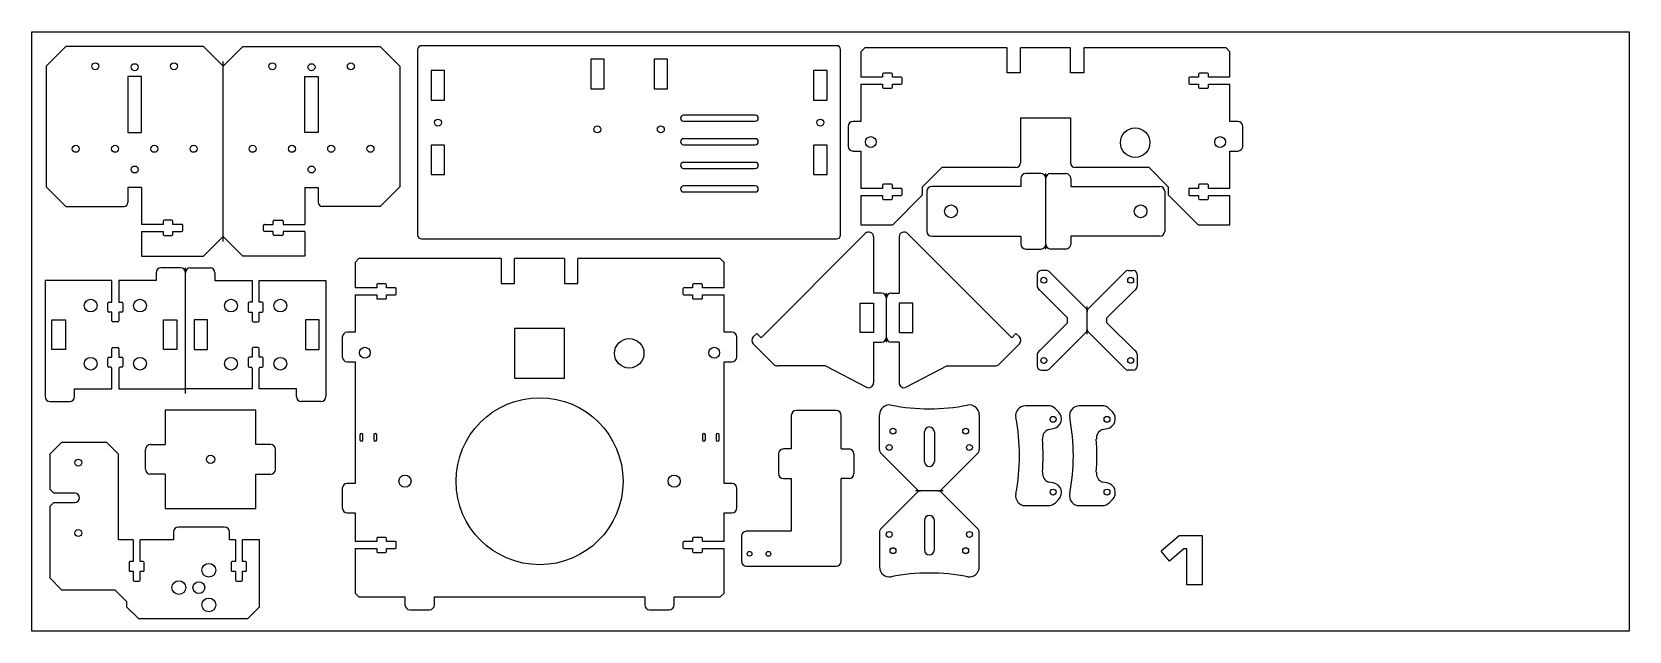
# Model space of a CAD drawing. Header units: inches. Extents: x -1306 to -493, y 1391 to 1696.
import ezdxf

# ---------------------------------------------------------------- set-up
doc = ezdxf.new("R2010")
doc.units = ezdxf.units.IN
doc.header["$MEASUREMENT"] = 0
doc.linetypes.add('Continuous2', pattern=[0])

msp = doc.modelspace()

# ---------------------------------------------------------------- linework, layer by layer
at = {"color": 2, "linetype": 'Continuous2', "lineweight": -3, "true_color": 0xffff00}
for p, q in [((-1306.22, 1695.54), (-493.42, 1695.54)), ((-1306.22, 1390.74), (-1306.22, 1695.54)), ((-493.42, 1695.54), (-493.42, 1390.74)), ((-493.42, 1390.74), (-1306.22, 1390.74))]:
    msp.add_line(p, q, dxfattribs=at)
at = {"color": 1, "linetype": 'Continuous2', "lineweight": -3, "true_color": 0xff0000}
for p, q in [((-1288.93, 1688.09), (-1298.93, 1678.09)), ((-1218.93, 1688.09), (-1288.93, 1688.09)), ((-1208.93, 1678.09), (-1218.93, 1688.09)), ((-1208.93, 1678.09), (-1198.93, 1688.09)), ((-1198.93, 1688.09), (-1128.93, 1688.09)), ((-1128.93, 1688.09), (-1118.93, 1678.09)), ((-1109.94, 1686.56), (-1109.94, 1592.26)), ((-896.66, 1688.56), (-1107.94, 1688.56)), ((-894.66, 1592.26), (-894.66, 1686.56)), ((-882.32, 1687.46), (-884.32, 1685.46)), ((-884.32, 1685.46), (-884.32, 1672.51)), ((-809.98, 1687.46), (-882.32, 1687.46)), ((-809.98, 1674.76), (-809.98, 1687.46)), ((-803.12, 1674.76), (-803.12, 1687.46)), ((-777.72, 1687.46), (-803.12, 1687.46)), ((-777.72, 1674.76), (-777.72, 1687.46)), ((-770.86, 1687.46), (-770.86, 1674.76)), ((-698.52, 1687.46), (-770.86, 1687.46)), ((-696.52, 1685.46), (-698.52, 1687.46)), ((-696.52, 1672.51), (-696.52, 1685.46)), ((-1298.93, 1678.09), (-1298.93, 1616.79)), ((-1118.93, 1678.09), (-1118.93, 1616.79)), ((-868.82, 1674.6), (-872.82, 1674.6)), ((-803.12, 1674.76), (-809.98, 1674.76)), ((-770.86, 1674.76), (-777.72, 1674.76)), ((-708.02, 1674.6), (-712.02, 1674.6)), ((-873.32, 1672.51), (-884.32, 1672.51)), ((-884.32, 1668.96), (-884.32, 1649.96)), ((-884.32, 1668.96), (-873.32, 1668.96)), ((-873.32, 1674.1), (-873.32, 1672.51)), ((-873.32, 1668.96), (-873.32, 1667.38)), ((-872.82, 1666.88), (-868.82, 1666.88)), ((-868.32, 1672.51), (-868.32, 1674.1)), ((-863.82, 1672.51), (-868.32, 1672.51)), ((-868.32, 1667.38), (-868.32, 1668.96)), ((-868.32, 1668.96), (-863.82, 1668.96)), ((-863.32, 1669.46), (-863.32, 1672.01)), ((-717.52, 1672.01), (-717.52, 1669.46)), ((-712.52, 1672.51), (-717.02, 1672.51)), ((-717.02, 1668.96), (-712.52, 1668.96)), ((-712.52, 1674.1), (-712.52, 1672.51)), ((-712.52, 1668.96), (-712.52, 1667.38)), ((-712.02, 1666.88), (-708.02, 1666.88)), ((-707.52, 1672.51), (-707.52, 1674.1)), ((-696.52, 1672.51), (-707.52, 1672.51)), ((-707.52, 1667.38), (-707.52, 1668.96)), ((-707.52, 1668.96), (-696.52, 1668.96)), ((-696.52, 1649.96), (-696.52, 1668.96)), ((-803.12, 1651.92), (-777.72, 1651.92)), ((-803.12, 1651.92), (-803.12, 1629.02)), ((-777.72, 1651.92), (-777.72, 1629.02)), ((-890.82, 1647.46), (-890.82, 1637.46)), ((-884.32, 1649.96), (-888.32, 1649.96)), ((-692.52, 1649.96), (-696.52, 1649.96)), ((-690.02, 1637.46), (-690.02, 1647.46)), ((-888.32, 1634.96), (-884.32, 1634.96)), ((-884.32, 1634.96), (-884.32, 1615.96)), ((-696.52, 1615.96), (-696.52, 1634.96)), ((-696.52, 1634.96), (-692.52, 1634.96)), ((-853.12, 1616.52), (-843.12, 1626.52)), ((-805.62, 1626.52), (-843.12, 1626.52)), ((-737.72, 1626.52), (-775.22, 1626.52)), ((-737.72, 1626.52), (-727.72, 1616.52)), ((-873.32, 1617.55), (-873.32, 1615.96)), ((-868.82, 1618.05), (-872.82, 1618.05)), ((-868.32, 1615.96), (-868.32, 1617.55)), ((-802.95, 1620.99), (-802.95, 1616.99)), ((-792.75, 1623.49), (-800.45, 1623.49)), ((-787.75, 1623.49), (-780.05, 1623.49)), ((-777.55, 1620.99), (-777.55, 1616.99)), ((-712.52, 1617.55), (-712.52, 1615.96)), ((-708.02, 1618.05), (-712.02, 1618.05)), ((-707.52, 1615.96), (-707.52, 1617.55)), ((-1298.93, 1616.79), (-1288.93, 1606.79)), ((-1250.49, 1616.39), (-1257.37, 1616.39)), ((-1257.37, 1616.39), (-1257.37, 1608.79)), ((-1250.49, 1616.39), (-1250.49, 1597.64)), ((-1167.37, 1616.39), (-1167.37, 1597.64)), ((-1167.37, 1616.39), (-1160.49, 1616.39)), ((-1160.49, 1616.39), (-1160.49, 1608.79)), ((-1118.93, 1616.79), (-1128.93, 1606.79)), ((-873.32, 1615.96), (-884.32, 1615.96)), ((-884.32, 1612.41), (-884.32, 1597.46)), ((-884.32, 1612.41), (-873.32, 1612.41)), ((-873.32, 1612.41), (-873.32, 1610.83)), ((-872.82, 1610.33), (-868.82, 1610.33)), ((-863.82, 1615.96), (-868.32, 1615.96)), ((-868.32, 1610.83), (-868.32, 1612.41)), ((-868.32, 1612.41), (-863.82, 1612.41)), ((-868.12, 1597.46), (-853.12, 1612.46)), ((-863.32, 1612.91), (-863.32, 1615.46)), ((-853.12, 1616.52), (-853.12, 1612.46)), ((-850.76, 1614.49), (-850.76, 1594.09)), ((-802.95, 1616.99), (-848.26, 1616.99)), ((-777.55, 1616.99), (-732.24, 1616.99)), ((-729.74, 1614.49), (-729.74, 1594.09)), ((-727.72, 1612.46), (-727.72, 1616.52)), ((-727.72, 1612.46), (-712.72, 1597.46)), ((-717.52, 1615.46), (-717.52, 1612.91)), ((-712.52, 1615.96), (-717.02, 1615.96)), ((-717.02, 1612.41), (-712.52, 1612.41)), ((-712.52, 1612.41), (-712.52, 1610.83)), ((-712.02, 1610.33), (-708.02, 1610.33)), ((-696.52, 1615.96), (-707.52, 1615.96)), ((-707.52, 1610.83), (-707.52, 1612.41)), ((-707.52, 1612.41), (-696.52, 1612.41)), ((-696.52, 1597.46), (-696.52, 1612.41)), ((-1288.93, 1606.79), (-1259.37, 1606.79)), ((-1128.93, 1606.79), (-1158.49, 1606.79)), ((-1239.49, 1597.64), (-1250.49, 1597.64)), ((-1250.49, 1594.09), (-1250.49, 1581.39)), ((-1250.49, 1594.09), (-1239.49, 1594.09)), ((-1239.49, 1599.22), (-1239.49, 1597.64)), ((-1239.49, 1594.09), (-1239.49, 1592.5)), ((-1234.99, 1599.72), (-1238.99, 1599.72)), ((-1234.49, 1597.64), (-1234.49, 1599.22)), ((-1229.99, 1597.64), (-1234.49, 1597.64)), ((-1234.49, 1592.5), (-1234.49, 1594.09)), ((-1234.49, 1594.09), (-1229.99, 1594.09)), ((-1229.49, 1594.59), (-1229.49, 1597.14)), ((-1188.37, 1594.59), (-1188.37, 1597.14)), ((-1187.87, 1597.64), (-1183.37, 1597.64)), ((-1183.37, 1594.09), (-1187.87, 1594.09)), ((-1183.37, 1597.64), (-1183.37, 1599.22)), ((-1183.37, 1592.5), (-1183.37, 1594.09)), ((-1182.87, 1599.72), (-1178.87, 1599.72)), ((-1178.37, 1599.22), (-1178.37, 1597.64)), ((-1178.37, 1597.64), (-1167.37, 1597.64)), ((-1178.37, 1594.09), (-1178.37, 1592.5)), ((-1167.37, 1594.09), (-1178.37, 1594.09)), ((-1167.37, 1594.09), (-1167.37, 1581.39)), ((-884.32, 1597.46), (-868.12, 1597.46)), ((-712.72, 1597.46), (-696.52, 1597.46)), ((-1238.99, 1592), (-1234.99, 1592)), ((-1218.93, 1581.39), (-1208.93, 1591.39)), ((-1198.93, 1581.39), (-1208.93, 1591.39)), ((-1178.87, 1592), (-1182.87, 1592)), ((-1107.94, 1590.26), (-896.66, 1590.26)), ((-935.16, 1539.98), (-882.15, 1592.99)), ((-877.88, 1591.22), (-877.88, 1562.63)), ((-864.88, 1591.22), (-864.88, 1562.63)), ((-807.61, 1539.98), (-860.61, 1592.99)), ((-848.26, 1591.59), (-802.95, 1591.59)), ((-802.95, 1591.59), (-802.95, 1587.59)), ((-800.45, 1585.09), (-792.75, 1585.09)), ((-780.05, 1585.09), (-787.75, 1585.09)), ((-777.55, 1591.59), (-777.55, 1587.59)), ((-732.24, 1591.59), (-777.55, 1591.59)), ((-1250.49, 1581.39), (-1218.93, 1581.39)), ((-1167.37, 1581.39), (-1198.93, 1581.39)), ((-1139.78, 1580.26), (-1141.78, 1578.26)), ((-1141.78, 1578.26), (-1141.78, 1565.31)), ((-1067.44, 1580.26), (-1139.78, 1580.26)), ((-1067.44, 1580.26), (-1067.44, 1567.56)), ((-1060.58, 1567.56), (-1060.58, 1580.26)), ((-1035.18, 1580.26), (-1060.58, 1580.26)), ((-1035.18, 1580.26), (-1035.18, 1567.56)), ((-1028.32, 1567.56), (-1028.32, 1580.26)), ((-955.98, 1580.26), (-1028.32, 1580.26)), ((-953.98, 1578.26), (-955.98, 1580.26)), ((-953.98, 1565.31), (-953.98, 1578.26)), ((-1299.48, 1569.04), (-1299.48, 1510.04)), ((-1265.54, 1569.04), (-1299.48, 1569.04)), ((-1265.54, 1558.04), (-1265.54, 1569.04)), ((-1261.99, 1569.04), (-1261.99, 1558.04)), ((-1243.06, 1569.04), (-1261.99, 1569.04)), ((-1243.06, 1573.04), (-1243.06, 1569.04)), ((-1230.56, 1575.54), (-1240.56, 1575.54)), ((-1225.56, 1575.54), (-1215.56, 1575.54)), ((-1213.06, 1573.04), (-1213.06, 1569.04)), ((-1213.06, 1569.04), (-1194.12, 1569.04)), ((-1194.12, 1569.04), (-1194.12, 1558.04)), ((-1190.57, 1569.04), (-1156.64, 1569.04)), ((-1190.57, 1558.04), (-1190.57, 1569.04)), ((-1156.64, 1569.04), (-1156.64, 1510.04)), ((-794.56, 1572.2), (-794.56, 1566.06)), ((-789.99, 1574.2), (-792.56, 1574.2)), ((-769.74, 1554.79), (-788.57, 1573.62)), ((-768.57, 1554.79), (-749.74, 1573.62)), ((-748.33, 1574.2), (-745.76, 1574.2)), ((-743.76, 1572.2), (-743.76, 1566.06)), ((-1130.78, 1565.31), (-1141.78, 1565.31)), ((-1141.78, 1561.76), (-1141.78, 1542.76)), ((-1141.78, 1561.76), (-1130.78, 1561.76)), ((-1130.78, 1566.9), (-1130.78, 1565.31)), ((-1130.78, 1561.76), (-1130.78, 1560.18)), ((-1126.28, 1567.4), (-1130.28, 1567.4)), ((-1125.78, 1565.31), (-1125.78, 1566.9)), ((-1121.28, 1565.31), (-1125.78, 1565.31)), ((-1125.78, 1560.18), (-1125.78, 1561.76)), ((-1125.78, 1561.76), (-1121.28, 1561.76)), ((-1120.78, 1562.26), (-1120.78, 1564.81)), ((-1067.44, 1567.56), (-1060.58, 1567.56)), ((-1035.18, 1567.56), (-1028.32, 1567.56)), ((-974.98, 1564.81), (-974.98, 1562.26)), ((-969.98, 1565.31), (-974.48, 1565.31)), ((-974.48, 1561.76), (-969.98, 1561.76)), ((-969.98, 1566.9), (-969.98, 1565.31)), ((-969.98, 1561.76), (-969.98, 1560.18)), ((-965.48, 1567.4), (-969.48, 1567.4)), ((-964.98, 1565.31), (-964.98, 1566.9)), ((-953.98, 1565.31), (-964.98, 1565.31)), ((-964.98, 1560.18), (-964.98, 1561.76)), ((-964.98, 1561.76), (-953.98, 1561.76)), ((-953.98, 1542.76), (-953.98, 1561.76)), ((-873.88, 1562.63), (-877.88, 1562.63)), ((-868.88, 1562.63), (-864.88, 1562.63)), ((-779.16, 1550.06), (-793.3, 1564.2)), ((-759.16, 1550.06), (-745.02, 1564.2)), ((-1267.63, 1553.54), (-1267.63, 1557.54)), ((-1267.13, 1558.04), (-1265.54, 1558.04)), ((-1265.54, 1553.04), (-1267.13, 1553.04)), ((-1265.54, 1548.54), (-1265.54, 1553.04)), ((-1261.99, 1558.04), (-1260.41, 1558.04)), ((-1261.99, 1553.04), (-1261.99, 1548.54)), ((-1260.41, 1553.04), (-1261.99, 1553.04)), ((-1259.91, 1557.54), (-1259.91, 1553.54)), ((-1196.21, 1557.54), (-1196.21, 1553.54)), ((-1194.12, 1558.04), (-1195.71, 1558.04)), ((-1195.71, 1553.04), (-1194.12, 1553.04)), ((-1194.12, 1553.04), (-1194.12, 1548.54)), ((-1188.99, 1558.04), (-1190.57, 1558.04)), ((-1190.57, 1553.04), (-1188.99, 1553.04)), ((-1190.57, 1548.54), (-1190.57, 1553.04)), ((-1188.49, 1553.54), (-1188.49, 1557.54)), ((-1130.28, 1559.68), (-1126.28, 1559.68)), ((-969.48, 1559.68), (-965.48, 1559.68)), ((-1262.49, 1548.04), (-1265.04, 1548.04)), ((-1193.62, 1548.04), (-1191.07, 1548.04)), ((-793.3, 1533.4), (-779.16, 1547.55)), ((-779.16, 1547.55), (-779.16, 1550.06)), ((-759.16, 1547.55), (-759.16, 1550.06)), ((-745.02, 1533.4), (-759.16, 1547.55)), ((-1148.28, 1540.26), (-1148.28, 1530.26)), ((-1141.78, 1542.76), (-1145.78, 1542.76)), ((-949.98, 1542.76), (-953.98, 1542.76)), ((-947.48, 1530.26), (-947.48, 1540.26)), ((-939.1, 1540.38), (-937.33, 1542.15)), ((-928.61, 1526.37), (-939.1, 1536.85)), ((-937.33, 1542.15), (-935.16, 1539.98)), ((-877.88, 1537.63), (-873.88, 1537.63)), ((-877.88, 1537.63), (-877.88, 1517.05)), ((-864.88, 1537.63), (-868.88, 1537.63)), ((-864.88, 1537.63), (-864.88, 1517.05)), ((-814.15, 1526.37), (-803.67, 1536.85)), ((-805.44, 1542.15), (-807.61, 1539.98)), ((-803.67, 1540.38), (-805.44, 1542.15)), ((-788.57, 1523.99), (-769.74, 1542.82)), ((-749.74, 1523.99), (-768.57, 1542.82)), ((-1267.63, 1525.54), (-1267.63, 1529.54)), ((-1267.13, 1530.04), (-1265.54, 1530.04)), ((-1265.54, 1530.04), (-1265.54, 1534.54)), ((-1265.04, 1535.04), (-1262.49, 1535.04)), ((-1261.99, 1534.54), (-1261.99, 1530.04)), ((-1261.99, 1530.04), (-1260.41, 1530.04)), ((-1259.91, 1529.54), (-1259.91, 1525.54)), ((-1196.21, 1529.54), (-1196.21, 1525.54)), ((-1194.12, 1530.04), (-1195.71, 1530.04)), ((-1194.12, 1534.54), (-1194.12, 1530.04)), ((-1191.07, 1535.04), (-1193.62, 1535.04)), ((-1190.57, 1530.04), (-1190.57, 1534.54)), ((-1188.99, 1530.04), (-1190.57, 1530.04)), ((-1188.49, 1525.54), (-1188.49, 1529.54)), ((-794.56, 1531.55), (-794.56, 1525.4)), ((-743.76, 1531.55), (-743.76, 1525.4)), ((-1266.04, 1525.04), (-1267.13, 1525.04)), ((-1265.54, 1514.04), (-1265.54, 1524.54)), ((-1261.99, 1524.54), (-1261.99, 1514.04)), ((-1260.41, 1525.04), (-1261.49, 1525.04)), ((-1195.71, 1525.04), (-1194.62, 1525.04)), ((-1194.12, 1524.54), (-1194.12, 1514.04)), ((-1190.57, 1514.04), (-1190.57, 1524.54)), ((-1190.07, 1525.04), (-1188.99, 1525.04)), ((-1145.78, 1527.76), (-1141.78, 1527.76)), ((-1141.78, 1527.76), (-1141.78, 1465.89)), ((-953.98, 1527.76), (-949.98, 1527.76)), ((-953.98, 1465.89), (-953.98, 1527.76)), ((-902.36, 1525.63), (-926.85, 1525.63)), ((-902.36, 1525.63), (-881.53, 1514.83)), ((-840.4, 1525.63), (-861.23, 1514.83)), ((-840.4, 1525.63), (-815.92, 1525.63)), ((-792.56, 1523.4), (-789.99, 1523.4)), ((-745.76, 1523.4), (-748.33, 1523.4)), ((-1284.48, 1510.04), (-1284.48, 1514.04)), ((-1284.48, 1514.04), (-1265.54, 1514.04)), ((-1261.99, 1514.04), (-1228.06, 1514.04)), ((-1194.12, 1514.04), (-1228.06, 1514.04)), ((-1171.64, 1514.04), (-1190.57, 1514.04)), ((-1171.64, 1510.04), (-1171.64, 1514.04)), ((-1296.98, 1507.54), (-1286.98, 1507.54)), ((-1159.14, 1507.54), (-1169.14, 1507.54)), ((-788.92, 1505.34), (-800.6, 1505.34)), ((-783.73, 1502.21), (-785.39, 1503.87)), ((-761.51, 1505.34), (-773.19, 1505.34)), ((-756.32, 1502.21), (-757.98, 1503.87)), ((-1192.19, 1503.1), (-1238.43, 1503.1)), ((-1238.43, 1503.1), (-1238.43, 1485.6)), ((-1192.19, 1485.6), (-1192.19, 1503.1)), ((-919.76, 1500.48), (-919.76, 1483.36)), ((-896.86, 1502.98), (-917.26, 1502.98)), ((-894.36, 1483.36), (-894.36, 1500.48)), ((-874.91, 1482.86), (-874.91, 1500.77)), ((-824.11, 1500.77), (-824.11, 1482.86)), ((-788.92, 1493.34), (-786.45, 1493.75)), ((-761.51, 1493.34), (-759.04, 1493.75)), ((-1291.12, 1486.72), (-1297.12, 1480.72)), ((-1297.12, 1480.72), (-1297.12, 1462.85)), ((-1268.12, 1486.72), (-1291.12, 1486.72)), ((-1262.12, 1480.72), (-1268.12, 1486.72)), ((-1262.12, 1437.14), (-1262.12, 1480.72)), ((-1248.43, 1473.1), (-1248.43, 1483.1)), ((-1245.93, 1485.6), (-1238.43, 1485.6)), ((-1184.69, 1485.6), (-1192.19, 1485.6)), ((-1182.19, 1473.1), (-1182.19, 1483.1)), ((-926.26, 1480.86), (-926.26, 1470.86)), ((-919.76, 1483.36), (-923.76, 1483.36)), ((-894.36, 1483.36), (-890.36, 1483.36)), ((-887.86, 1480.86), (-887.86, 1470.86)), ((-855.49, 1462.61), (-874.32, 1481.44)), ((-824.69, 1481.44), (-843.52, 1462.61)), ((-1238.43, 1470.6), (-1245.93, 1470.6)), ((-1238.43, 1470.6), (-1238.43, 1453.1)), ((-1192.19, 1470.6), (-1184.69, 1470.6)), ((-1192.19, 1453.1), (-1192.19, 1470.6)), ((-1148.28, 1463.39), (-1148.28, 1453.39)), ((-1141.78, 1465.89), (-1145.78, 1465.89)), ((-949.98, 1465.89), (-953.98, 1465.89)), ((-947.48, 1453.39), (-947.48, 1463.39)), ((-923.76, 1468.36), (-919.76, 1468.36)), ((-919.76, 1468.36), (-919.76, 1441.48)), ((-894.36, 1426.28), (-894.36, 1468.36)), ((-890.36, 1468.36), (-894.36, 1468.36)), ((-786.45, 1466.13), (-788.92, 1466.54)), ((-759.04, 1466.13), (-761.51, 1466.54)), ((-1297.12, 1462.85), (-1295.12, 1460.85)), ((-1295.12, 1456.15), (-1297.12, 1454.15)), ((-1284.42, 1460.85), (-1295.12, 1460.85)), ((-1295.12, 1456.15), (-1284.42, 1456.15)), ((-855.49, 1461.44), (-874.32, 1442.61)), ((-824.69, 1442.61), (-843.52, 1461.44)), ((-785.39, 1456), (-783.73, 1457.66)), ((-757.98, 1456), (-756.32, 1457.66)), ((-1297.12, 1454.15), (-1297.12, 1417.74)), ((-1238.43, 1453.1), (-1192.19, 1453.1)), ((-1145.78, 1450.89), (-1141.78, 1450.89)), ((-1141.78, 1450.89), (-1141.78, 1436.31)), ((-953.98, 1450.89), (-949.98, 1450.89)), ((-953.98, 1436.31), (-953.98, 1450.89)), ((-800.6, 1454.54), (-788.92, 1454.54)), ((-773.19, 1454.54), (-761.51, 1454.54)), ((-1234.17, 1441.14), (-1234.17, 1437.14)), ((-1208.17, 1443.64), (-1231.67, 1443.64)), ((-1205.67, 1437.14), (-1205.67, 1441.14)), ((-945.16, 1438.98), (-945.16, 1426.28)), ((-919.76, 1441.48), (-942.66, 1441.48)), ((-874.91, 1441.2), (-874.91, 1423.29)), ((-824.11, 1423.29), (-824.11, 1441.2)), ((-1254.72, 1437.14), (-1262.12, 1437.14)), ((-1254.72, 1437.14), (-1254.72, 1426.14)), ((-1234.17, 1437.14), (-1251.17, 1437.14)), ((-1251.17, 1426.14), (-1251.17, 1437.14)), ((-1202.67, 1437.14), (-1205.67, 1437.14)), ((-1202.67, 1437.14), (-1202.67, 1426.14)), ((-1190.42, 1437.14), (-1199.12, 1437.14)), ((-1199.12, 1426.14), (-1199.12, 1437.14)), ((-1190.42, 1403.14), (-1190.42, 1437.14)), ((-1130.78, 1436.31), (-1141.78, 1436.31)), ((-1141.78, 1432.76), (-1141.78, 1410.09)), ((-1141.78, 1432.76), (-1130.78, 1432.76)), ((-1130.78, 1437.89), (-1130.78, 1436.31)), ((-1130.78, 1432.76), (-1130.78, 1431.17)), ((-1126.28, 1438.39), (-1130.28, 1438.39)), ((-1130.28, 1430.67), (-1126.28, 1430.67)), ((-1125.78, 1436.31), (-1125.78, 1437.89)), ((-1121.28, 1436.31), (-1125.78, 1436.31)), ((-1125.78, 1431.17), (-1125.78, 1432.76)), ((-1125.78, 1432.76), (-1121.28, 1432.76)), ((-1120.78, 1433.26), (-1120.78, 1435.81)), ((-974.98, 1435.81), (-974.98, 1433.26)), ((-969.98, 1436.31), (-974.48, 1436.31)), ((-974.48, 1432.76), (-969.98, 1432.76)), ((-969.98, 1437.89), (-969.98, 1436.31)), ((-969.98, 1432.76), (-969.98, 1431.17)), ((-965.48, 1438.39), (-969.48, 1438.39)), ((-969.48, 1430.67), (-965.48, 1430.67)), ((-964.98, 1436.31), (-964.98, 1437.89)), ((-953.98, 1436.31), (-964.98, 1436.31)), ((-964.98, 1431.17), (-964.98, 1432.76)), ((-964.98, 1432.76), (-953.98, 1432.76)), ((-953.98, 1410.09), (-953.98, 1432.76)), ((-1256.81, 1425.64), (-1256.81, 1421.64)), ((-1254.72, 1426.14), (-1256.31, 1426.14)), ((-1249.59, 1426.14), (-1251.17, 1426.14)), ((-1249.09, 1421.64), (-1249.09, 1425.64)), ((-1204.76, 1425.64), (-1204.76, 1421.64)), ((-1202.67, 1426.14), (-1204.26, 1426.14)), ((-1197.54, 1426.14), (-1199.12, 1426.14)), ((-1197.04, 1421.64), (-1197.04, 1425.64)), ((-942.66, 1423.78), (-896.86, 1423.78)), ((-1297.12, 1417.74), (-1291.12, 1411.74)), ((-1256.31, 1421.14), (-1254.72, 1421.14)), ((-1254.72, 1421.14), (-1254.72, 1416.64)), ((-1254.22, 1416.14), (-1251.67, 1416.14)), ((-1251.17, 1416.64), (-1251.17, 1421.14)), ((-1251.17, 1421.14), (-1249.59, 1421.14)), ((-1204.26, 1421.14), (-1202.67, 1421.14)), ((-1202.67, 1421.14), (-1202.67, 1416.64)), ((-1202.17, 1416.14), (-1199.62, 1416.14)), ((-1199.12, 1416.64), (-1199.12, 1421.14)), ((-1199.12, 1421.14), (-1197.54, 1421.14)), ((-1291.12, 1411.74), (-1264.07, 1411.74)), ((-1264.07, 1411.74), (-1258.07, 1405.74)), ((-1141.78, 1410.09), (-1139.78, 1408.09)), ((-1139.78, 1408.09), (-1116.38, 1408.09)), ((-1116.38, 1408.09), (-1116.38, 1404.09)), ((-1101.38, 1408.09), (-994.38, 1408.09)), ((-1101.38, 1404.09), (-1101.38, 1408.09)), ((-994.38, 1408.09), (-994.38, 1404.09)), ((-979.38, 1408.09), (-955.98, 1408.09)), ((-979.38, 1404.09), (-979.38, 1408.09)), ((-955.98, 1408.09), (-953.98, 1410.09)), ((-1258.07, 1405.74), (-1258.07, 1403.14)), ((-1258.07, 1403.14), (-1252.07, 1397.14)), ((-1196.42, 1397.14), (-1190.42, 1403.14)), ((-1113.88, 1401.59), (-1103.88, 1401.59)), ((-991.88, 1401.59), (-981.88, 1401.59)), ((-1252.07, 1397.14), (-1196.42, 1397.14))]:
    msp.add_line(p, q, dxfattribs=at)
at = {"color": 5, "linetype": 'Continuous2', "lineweight": -3, "true_color": 0x0000ff}
for p, q in [((-1208.93, 1588.89), (-1208.93, 1680.59)), ((-1096.2, 1675.86), (-1103.06, 1675.86)), ((-1103.06, 1675.86), (-1103.06, 1660.86)), ((-1096.2, 1660.86), (-1096.2, 1675.86)), ((-1021.86, 1681.68), (-1021.86, 1666.68)), ((-1015, 1681.68), (-1021.86, 1681.68)), ((-1015, 1666.68), (-1015, 1681.68)), ((-989.6, 1681.68), (-989.6, 1666.68)), ((-982.74, 1681.68), (-989.6, 1681.68)), ((-982.74, 1666.68), (-982.74, 1681.68)), ((-901.54, 1675.86), (-908.4, 1675.86)), ((-908.4, 1675.86), (-908.4, 1660.86)), ((-901.54, 1660.86), (-901.54, 1675.86)), ((-1250.49, 1672.84), (-1257.37, 1672.84)), ((-1257.37, 1672.84), (-1257.37, 1644.34)), ((-1250.49, 1644.34), (-1250.49, 1672.84)), ((-1167.37, 1672.84), (-1160.49, 1672.84)), ((-1167.37, 1644.34), (-1167.37, 1672.84)), ((-1160.49, 1672.84), (-1160.49, 1644.34)), ((-1021.86, 1666.68), (-1015, 1666.68)), ((-989.6, 1666.68), (-982.74, 1666.68)), ((-1103.06, 1660.86), (-1096.2, 1660.86)), ((-908.4, 1660.86), (-901.54, 1660.86)), ((-938.12, 1653.2), (-974.63, 1653.2)), ((-974.63, 1650.12), (-938.12, 1650.12)), ((-1257.37, 1644.34), (-1250.49, 1644.34)), ((-1160.49, 1644.34), (-1167.37, 1644.34)), ((-1096.2, 1637.96), (-1103.06, 1637.96)), ((-1103.06, 1637.96), (-1103.06, 1622.96)), ((-1096.2, 1622.96), (-1096.2, 1637.96)), ((-938.12, 1641.2), (-974.63, 1641.2)), ((-974.63, 1638.12), (-938.12, 1638.12)), ((-901.54, 1637.96), (-908.4, 1637.96)), ((-908.4, 1637.96), (-908.4, 1622.96)), ((-901.54, 1622.96), (-901.54, 1637.96)), ((-938.12, 1629.2), (-974.63, 1629.2)), ((-974.63, 1626.12), (-938.12, 1626.12)), ((-1103.06, 1622.96), (-1096.2, 1622.96)), ((-908.4, 1622.96), (-901.54, 1622.96)), ((-790.25, 1585.09), (-790.25, 1623.49)), ((-938.12, 1617.2), (-974.63, 1617.2)), ((-974.63, 1614.12), (-938.12, 1614.12)), ((-1228.06, 1511.54), (-1228.06, 1575.54)), ((-871.38, 1537.63), (-871.38, 1562.63)), ((-884.76, 1557.63), (-877.88, 1557.63)), ((-884.76, 1542.63), (-884.76, 1557.63)), ((-877.88, 1557.63), (-877.88, 1542.63)), ((-858, 1557.63), (-864.88, 1557.63)), ((-864.88, 1557.63), (-864.88, 1542.63)), ((-858, 1542.63), (-858, 1557.63)), ((-769.16, 1541.73), (-769.16, 1555.88)), ((-1296.04, 1534.04), (-1296.04, 1549.04)), ((-1296.04, 1549.04), (-1289.16, 1549.04)), ((-1289.16, 1549.04), (-1289.16, 1534.04)), ((-1239.28, 1549.04), (-1232.4, 1549.04)), ((-1239.28, 1534.04), (-1239.28, 1549.04)), ((-1232.4, 1549.04), (-1232.4, 1534.04)), ((-1223.72, 1549.04), (-1223.72, 1534.04)), ((-1216.84, 1549.04), (-1223.72, 1549.04)), ((-1216.84, 1534.04), (-1216.84, 1549.04)), ((-1166.96, 1549.04), (-1166.96, 1534.04)), ((-1160.08, 1549.04), (-1166.96, 1549.04)), ((-1160.08, 1534.04), (-1160.08, 1549.04)), ((-1035.18, 1544.72), (-1060.58, 1544.72)), ((-1060.58, 1544.72), (-1060.58, 1519.32)), ((-1035.18, 1519.32), (-1035.18, 1544.72)), ((-877.88, 1542.63), (-884.76, 1542.63)), ((-864.88, 1542.63), (-858, 1542.63)), ((-1289.16, 1534.04), (-1296.04, 1534.04)), ((-1232.4, 1534.04), (-1239.28, 1534.04)), ((-1223.72, 1534.04), (-1216.84, 1534.04)), ((-1166.96, 1534.04), (-1160.08, 1534.04)), ((-1060.58, 1519.32), (-1035.18, 1519.32)), ((-1139.28, 1490.49), (-1139.28, 1488.09)), ((-1137.78, 1488.09), (-1137.78, 1490.49)), ((-1132.28, 1490.49), (-1132.28, 1488.09)), ((-1130.78, 1488.09), (-1130.78, 1490.49)), ((-964.98, 1490.49), (-964.98, 1488.09)), ((-963.48, 1488.09), (-963.48, 1490.49)), ((-957.98, 1490.49), (-957.98, 1488.09)), ((-956.48, 1488.09), (-956.48, 1490.49)), ((-852.06, 1477.03), (-852.06, 1492.03)), ((-846.95, 1492.03), (-846.95, 1477.03)), ((-842.44, 1462.03), (-856.58, 1462.03)), ((-852.06, 1447.03), (-852.06, 1432.03)), ((-846.95, 1432.03), (-846.95, 1447.03))]:
    msp.add_line(p, q, dxfattribs=at)
at = {"color": 3, "linetype": 'Continuous2', "lineweight": -3, "true_color": 0x00ff00}
for p, q in [((-722.39, 1439.21), (-731.6, 1431.31)), ((-710.55, 1439.21), (-722.39, 1439.21)), ((-710.55, 1414.21), (-710.55, 1439.21)), ((-727.32, 1426.32), (-731.6, 1431.31)), ((-719.96, 1432.63), (-727.32, 1426.32)), ((-718.44, 1432.63), (-719.96, 1432.63)), ((-718.44, 1414.21), (-718.44, 1432.63)), ((-710.55, 1414.21), (-718.44, 1414.21))]:
    msp.add_line(p, q, dxfattribs=at)
at = {"color": 5, "linetype": 'Continuous2', "lineweight": -3, "true_color": 0x0000ff}
for centre, radius in [((-1273.93, 1678.09), 1.77), ((-1253.93, 1677.61), 1.78), ((-1233.93, 1678.09), 1.78), ((-1183.93, 1678.09), 1.77), ((-1163.93, 1677.61), 1.77), ((-1143.93, 1678.09), 1.77), ((-1099.63, 1649.41), 1.77), ((-904.97, 1649.41), 1.77), ((-1018.43, 1645.97), 1.77), ((-986.17, 1645.97), 1.77), ((-879.32, 1639.54), 2.75), ((-744.78, 1639.22), 7.5), ((-701.52, 1639.54), 2.75), ((-1283.93, 1636.09), 1.77), ((-1263.93, 1636.09), 1.77), ((-1243.93, 1636.09), 1.77), ((-1223.93, 1636.09), 1.78), ((-1193.93, 1636.09), 1.78), ((-1173.93, 1636.09), 1.77), ((-1153.93, 1636.09), 1.78), ((-1133.93, 1636.09), 1.78), ((-1253.93, 1625.56), 1.77), ((-1163.93, 1625.56), 1.77), ((-838.49, 1604.29), 3.25), ((-742, 1604.29), 3.25), ((-791.27, 1569.2), 1.5), ((-747.04, 1569.2), 1.5), ((-1276.31, 1556.34), 3.25), ((-1251.22, 1556.34), 3.25), ((-1204.89, 1556.34), 3.25), ((-1179.8, 1556.34), 3.25), ((-1002.24, 1532.02), 7.5), ((-1276.31, 1526.74), 3.25), ((-1251.22, 1526.74), 3.25), ((-1204.89, 1526.74), 3.25), ((-1179.8, 1526.74), 3.25), ((-1136.78, 1532.34), 2.75), ((-958.98, 1532.34), 2.75), ((-791.27, 1528.4), 1.5), ((-747.04, 1528.4), 1.5), ((-1047.88, 1466.97), 42.5), ((-786.53, 1498.44), 1.5), ((-759.12, 1498.44), 1.5), ((-868.01, 1492.45), 1.5), ((-831.01, 1492.43), 1.5), ((-1215.31, 1478.1), 2.12), ((-869.91, 1484.14), 1.5), ((-829.11, 1484.14), 1.5), ((-1282.65, 1476.43), 1.77), ((-1116.38, 1466.97), 3.1), ((-979.38, 1466.97), 3.1), ((-786.51, 1461.44), 1.5), ((-759.09, 1461.44), 1.5), ((-1282.65, 1440.57), 1.78), ((-869.91, 1439.91), 1.5), ((-829.11, 1439.91), 1.5), ((-941, 1430.03), 1.2), ((-931.4, 1430.03), 1.21), ((-868.01, 1431.61), 1.5), ((-831.01, 1431.63), 1.5), ((-1216.19, 1421.66), 3.5), ((-1231.44, 1412.86), 3.5), ((-1221.27, 1412.86), 3), ((-1216.19, 1404.05), 3.5)]:
    msp.add_circle(centre, radius, dxfattribs=at)
at = {"color": 1, "linetype": 'Continuous2', "lineweight": -3, "true_color": 0xff0000}
for centre, radius, start, end in [((-1107.94, 1686.56), 2, 90, 180), ((-896.66, 1686.56), 2, 360, 90), ((-872.82, 1674.1), 0.5, 90, 180), ((-868.82, 1674.1), 0.5, 0, 90), ((-712.02, 1674.1), 0.5, 90, 180), ((-708.02, 1674.1), 0.5, 0, 90), ((-872.82, 1667.38), 0.5, 180, 270), ((-868.82, 1667.38), 0.5, 270, 0), ((-863.82, 1672.01), 0.5, 0, 90), ((-863.82, 1669.46), 0.5, 270, 360), ((-717.02, 1672.01), 0.5, 90, 180), ((-717.02, 1669.46), 0.5, 180, 270), ((-712.02, 1667.38), 0.5, 180, 270), ((-708.02, 1667.38), 0.5, 270, 0), ((-888.32, 1647.46), 2.5, 90, 180), ((-692.52, 1647.46), 2.5, 360, 90), ((-888.32, 1637.46), 2.5, 180, 270), ((-692.52, 1637.46), 2.5, 270, 0), ((-805.62, 1629.02), 2.5, 270, 0), ((-775.22, 1629.02), 2.5, 180, 270), ((-872.82, 1617.55), 0.5, 90, 180), ((-868.82, 1617.55), 0.5, 0, 90), ((-800.45, 1620.99), 2.5, 90, 180), ((-792.75, 1620.99), 2.5, 0, 90), ((-787.75, 1620.99), 2.5, 90, 180), ((-780.05, 1620.99), 2.5, 360, 90), ((-712.02, 1617.55), 0.5, 90, 180), ((-708.02, 1617.55), 0.5, 360, 90), ((-872.82, 1610.83), 0.5, 180, 270), ((-868.82, 1610.83), 0.5, 270, 0), ((-863.82, 1615.46), 0.5, 360, 90), ((-863.82, 1612.91), 0.5, 270, 360), ((-848.26, 1614.49), 2.5, 90, 180), ((-732.24, 1614.49), 2.5, 0, 90), ((-717.02, 1615.46), 0.5, 90, 180), ((-717.02, 1612.91), 0.5, 180, 270), ((-712.02, 1610.83), 0.5, 180, 270), ((-708.02, 1610.83), 0.5, 270, 360), ((-1259.37, 1608.79), 2, 270, 360), ((-1158.49, 1608.79), 2, 180, 270), ((-1238.99, 1599.22), 0.5, 90, 180), ((-1234.99, 1599.22), 0.5, 0, 90), ((-1229.99, 1597.14), 0.5, 0, 90), ((-1229.99, 1594.59), 0.5, 270, 0), ((-1187.87, 1597.14), 0.5, 90, 180), ((-1187.87, 1594.59), 0.5, 180, 270), ((-1182.87, 1599.22), 0.5, 90, 180), ((-1178.87, 1599.22), 0.5, 360, 90), ((-880.38, 1591.22), 2.5, 360, 135), ((-862.38, 1591.22), 2.5, 45, 180), ((-848.26, 1594.09), 2.5, 180, 270), ((-732.24, 1594.09), 2.5, 270, 360), ((-1238.99, 1592.5), 0.5, 180, 270), ((-1234.99, 1592.5), 0.5, 270, 360), ((-1182.87, 1592.5), 0.5, 180, 270), ((-1178.87, 1592.5), 0.5, 270, 0), ((-1107.94, 1592.26), 2, 180, 270), ((-896.66, 1592.26), 2, 270, 360), ((-800.45, 1587.59), 2.5, 180, 270), ((-792.75, 1587.59), 2.5, 270, 0), ((-787.75, 1587.59), 2.5, 180, 270), ((-780.05, 1587.59), 2.5, 270, 0), ((-1240.56, 1573.04), 2.5, 90, 180), ((-1230.56, 1573.04), 2.5, 360, 90), ((-1225.56, 1573.04), 2.5, 90, 180), ((-1215.56, 1573.04), 2.5, 360, 90), ((-792.56, 1572.2), 2, 90, 180), ((-789.99, 1572.2), 2, 45, 90), ((-748.33, 1572.2), 2, 90, 135), ((-745.76, 1572.2), 2, 0, 90), ((-1130.28, 1566.9), 0.5, 90, 180), ((-1126.28, 1566.9), 0.5, 0, 90), ((-1121.28, 1564.81), 0.5, 0, 90), ((-1121.28, 1562.26), 0.5, 270, 0), ((-974.48, 1564.81), 0.5, 90, 180), ((-974.48, 1562.26), 0.5, 180, 270), ((-969.48, 1566.9), 0.5, 90, 180), ((-965.48, 1566.9), 0.5, 0, 90), ((-873.88, 1560.13), 2.5, 0, 90), ((-868.88, 1560.13), 2.5, 90, 180), ((-792.56, 1566.06), 2, 180, 248.21851), ((-745.76, 1566.06), 2, 291.78149, 0), ((-1267.13, 1557.54), 0.5, 90, 180), ((-1267.13, 1553.54), 0.5, 180, 270), ((-1260.41, 1557.54), 0.5, 0, 90), ((-1260.41, 1553.54), 0.5, 270, 360), ((-1195.71, 1557.54), 0.5, 90, 180), ((-1195.71, 1553.54), 0.5, 180, 270), ((-1188.99, 1557.54), 0.5, 360, 90), ((-1188.99, 1553.54), 0.5, 270, 0), ((-1130.28, 1560.18), 0.5, 180, 270), ((-1126.28, 1560.18), 0.5, 270, 0), ((-969.48, 1560.18), 0.5, 180, 270), ((-965.48, 1560.18), 0.5, 270, 360), ((-771.16, 1553.38), 2, 360, 45), ((-767.16, 1553.38), 2, 135, 180), ((-1265.04, 1548.54), 0.5, 180, 270), ((-1262.49, 1548.54), 0.5, 270, 0), ((-1193.62, 1548.54), 0.5, 180, 270), ((-1191.07, 1548.54), 0.5, 270, 0), ((-1145.78, 1540.26), 2.5, 90, 180), ((-949.98, 1540.26), 2.5, 0, 90), ((-937.33, 1538.62), 2.5, 135, 225), ((-873.88, 1540.13), 2.5, 270, 0), ((-868.88, 1540.13), 2.5, 180, 270), ((-805.44, 1538.62), 2.5, 315, 45), ((-771.16, 1544.23), 2, 315, 360), ((-767.16, 1544.23), 2, 180, 225), ((-1267.13, 1529.54), 0.5, 90, 180), ((-1265.04, 1534.54), 0.5, 90, 180), ((-1262.49, 1534.54), 0.5, 360, 90), ((-1260.41, 1529.54), 0.5, 360, 90), ((-1195.71, 1529.54), 0.5, 90, 180), ((-1193.62, 1534.54), 0.5, 90, 180), ((-1191.07, 1534.54), 0.5, 0, 90), ((-1188.99, 1529.54), 0.5, 360, 90), ((-1145.78, 1530.26), 2.5, 180, 270), ((-949.98, 1530.26), 2.5, 270, 0), ((-792.56, 1531.55), 2, 111.78149, 180), ((-745.76, 1531.55), 2, 0, 68.21851), ((-1267.13, 1525.54), 0.5, 180, 270), ((-1266.04, 1524.54), 0.5, 0, 90), ((-1261.49, 1524.54), 0.5, 90, 180), ((-1260.41, 1525.54), 0.5, 270, 0), ((-1195.71, 1525.54), 0.5, 180, 270), ((-1194.62, 1524.54), 0.5, 360, 90), ((-1190.07, 1524.54), 0.5, 90, 180), ((-1188.99, 1525.54), 0.5, 270, 0), ((-926.85, 1528.13), 2.5, 225, 270), ((-815.92, 1528.13), 2.5, 270, 315), ((-792.56, 1525.4), 2, 180, 270), ((-789.99, 1525.4), 2, 270, 315), ((-748.33, 1525.4), 2, 225, 270), ((-745.76, 1525.4), 2, 270, 360), ((-880.38, 1517.05), 2.5, 242.58227, 0), ((-862.38, 1517.05), 2.5, 180, 297.41773), ((-1296.98, 1510.04), 2.5, 180, 270), ((-1286.98, 1510.04), 2.5, 270, 0), ((-1169.14, 1510.04), 2.5, 180, 270), ((-1159.14, 1510.04), 2.5, 270, 360), ((-869.91, 1500.77), 5, 78.96728, 180), ((-849.51, 1605.4), 101.6, 258.96728, 281.03272), ((-829.11, 1500.77), 5, 360, 101.03272), ((-800.6, 1500.34), 5, 90, 191.03272), ((-788.92, 1500.34), 5, 45, 90), ((-773.19, 1500.34), 5, 90, 191.03272), ((-761.51, 1500.34), 5, 45, 90), ((-917.26, 1500.48), 2.5, 90, 180), ((-896.86, 1500.48), 2.5, 360, 90), ((-905.23, 1479.94), 101.6, 348.96728, 11.03272), ((-787.27, 1498.68), 5, 279.40761, 45), ((-877.82, 1479.94), 101.6, 348.96728, 11.03272), ((-759.86, 1498.68), 5, 279.40761, 45), ((-786.95, 1488.74), 5, 113.20403, 184.25736), ((-905.23, 1479.94), 113.6, 355.74264, 4.25736), ((-759.54, 1488.74), 5, 113.20403, 184.25736), ((-877.82, 1479.94), 113.6, 355.74264, 4.25736), ((-1245.93, 1483.1), 2.5, 90, 180), ((-1184.69, 1483.1), 2.5, 0, 90), ((-923.76, 1480.86), 2.5, 90, 180), ((-890.36, 1480.86), 2.5, 0, 90), ((-872.91, 1482.86), 2, 180, 225), ((-826.11, 1482.86), 2, 315, 360), ((-1245.93, 1473.1), 2.5, 180, 270), ((-1184.69, 1473.1), 2.5, 270, 0), ((-786.95, 1471.13), 5, 175.74264, 246.79597), ((-759.54, 1471.13), 5, 175.74264, 246.79597), ((-1145.78, 1463.39), 2.5, 90, 180), ((-949.98, 1463.39), 2.5, 360, 90), ((-923.76, 1470.86), 2.5, 180, 270), ((-890.36, 1470.86), 2.5, 270, 0), ((-787.27, 1461.19), 5, 315, 80.59239), ((-759.86, 1461.19), 5, 315, 80.59239), ((-1284.42, 1458.5), 2.35, 270, 90), ((-854.08, 1464.03), 2, 225, 270), ((-854.08, 1460.03), 2, 90, 135), ((-844.94, 1464.03), 2, 270, 315), ((-844.94, 1460.03), 2, 45, 90), ((-800.6, 1459.54), 5, 168.96728, 270), ((-788.92, 1459.54), 5, 270, 315), ((-773.19, 1459.54), 5, 168.96728, 270), ((-761.51, 1459.54), 5, 270, 315), ((-1145.78, 1453.39), 2.5, 180, 270), ((-949.98, 1453.39), 2.5, 270, 360), ((-1231.67, 1441.14), 2.5, 90, 180), ((-1208.17, 1441.14), 2.5, 0, 90), ((-942.66, 1438.98), 2.5, 90, 180), ((-872.91, 1441.2), 2, 135, 180), ((-826.11, 1441.2), 2, 360, 45), ((-1130.28, 1437.89), 0.5, 90, 180), ((-1130.28, 1431.17), 0.5, 180, 270), ((-1126.28, 1437.89), 0.5, 360, 90), ((-1126.28, 1431.17), 0.5, 270, 0), ((-1121.28, 1435.81), 0.5, 0, 90), ((-1121.28, 1433.26), 0.5, 270, 0), ((-974.48, 1435.81), 0.5, 90, 180), ((-974.48, 1433.26), 0.5, 180, 270), ((-969.48, 1437.89), 0.5, 90, 180), ((-969.48, 1431.17), 0.5, 180, 270), ((-965.48, 1437.89), 0.5, 0, 90), ((-965.48, 1431.17), 0.5, 270, 360), ((-1256.31, 1425.64), 0.5, 90, 180), ((-1249.59, 1425.64), 0.5, 0, 90), ((-1204.26, 1425.64), 0.5, 90, 180), ((-1197.54, 1425.64), 0.5, 0, 90), ((-942.66, 1426.28), 2.5, 180, 270), ((-896.86, 1426.28), 2.5, 270, 0), ((-869.91, 1423.29), 5, 180, 281.03272), ((-829.11, 1423.29), 5, 258.96728, 360), ((-1256.31, 1421.64), 0.5, 180, 270), ((-1254.22, 1416.64), 0.5, 180, 270), ((-1251.67, 1416.64), 0.5, 270, 0), ((-1249.59, 1421.64), 0.5, 270, 0), ((-1204.26, 1421.64), 0.5, 180, 270), ((-1202.17, 1416.64), 0.5, 180, 270), ((-1199.62, 1416.64), 0.5, 270, 0), ((-1197.54, 1421.64), 0.5, 270, 360), ((-849.51, 1318.66), 101.6, 78.96728, 101.03272), ((-1113.88, 1404.09), 2.5, 180, 270), ((-1103.88, 1404.09), 2.5, 270, 0), ((-991.88, 1404.09), 2.5, 180, 270), ((-981.88, 1404.09), 2.5, 270, 0)]:
    msp.add_arc(centre, radius, start, end, dxfattribs=at)
at = {"color": 5, "linetype": 'Continuous2', "lineweight": -3, "true_color": 0x0000ff}
for centre, radius, start, end in [((-974.63, 1651.66), 1.54, 90, 270), ((-938.12, 1651.66), 1.54, 270, 90), ((-974.63, 1639.66), 1.54, 90, 270), ((-938.12, 1639.66), 1.54, 270, 90), ((-974.63, 1627.66), 1.54, 90, 270), ((-938.12, 1627.66), 1.54, 270, 90), ((-974.63, 1615.66), 1.54, 90, 270), ((-938.12, 1615.66), 1.54, 270, 90), ((-1138.53, 1490.49), 0.75, 0, 180), ((-1138.53, 1488.09), 0.75, 180, 0), ((-1131.53, 1490.49), 0.75, 0, 180), ((-1131.53, 1488.09), 0.75, 180, 360), ((-964.23, 1490.49), 0.75, 0, 180), ((-964.23, 1488.09), 0.75, 180, 360), ((-957.23, 1490.49), 0.75, 0, 180), ((-957.23, 1488.09), 0.75, 180, 360), ((-849.51, 1492.03), 2.55, 0, 180), ((-849.51, 1477.03), 2.55, 180, 0), ((-849.51, 1447.03), 2.55, 0, 180), ((-849.51, 1432.03), 2.55, 180, 360)]:
    msp.add_arc(centre, radius, start, end, dxfattribs=at)

doc.saveas('drawing.dxf')
